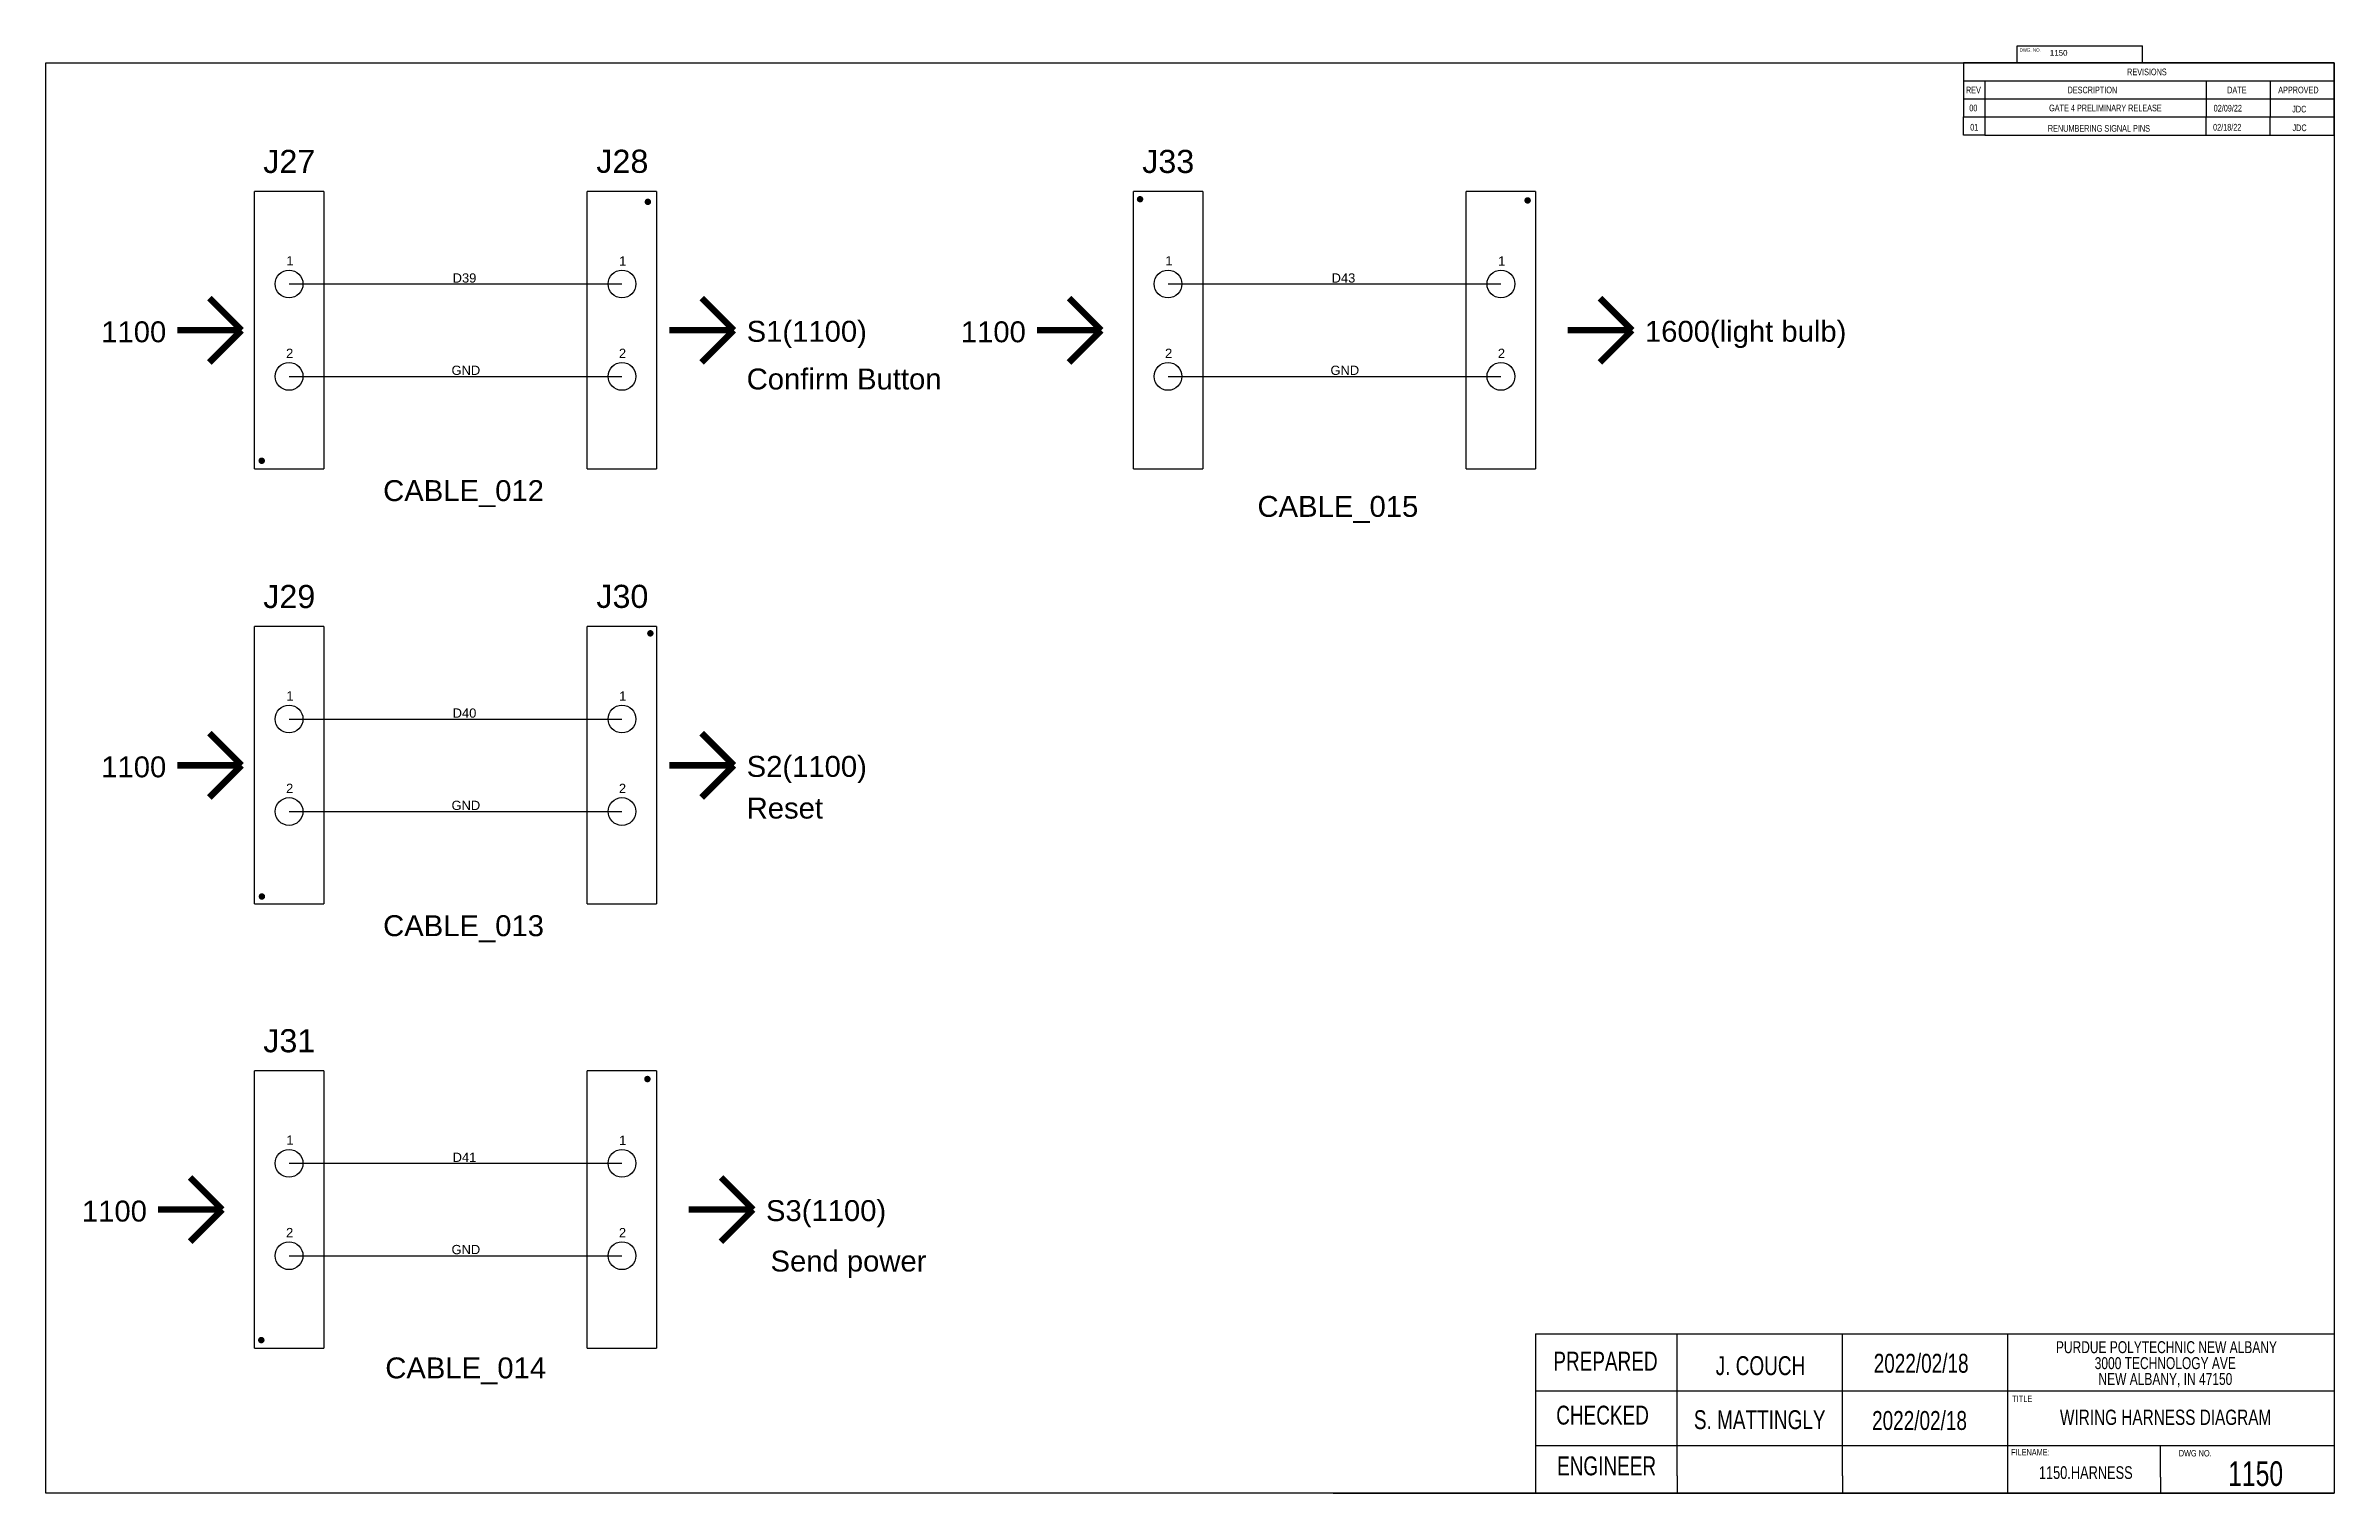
# Model space of a CAD drawing. Header units: inches. Extents: x 2.5 to 50.5, y 2.5 to 32.8.
import ezdxf

# ---------------------------------------------------------------- set-up
doc = ezdxf.new("R2010")
doc.units = ezdxf.units.IN
doc.header["$MEASUREMENT"] = 0
doc.layers.add('SLD-0', color=7, linetype='Continuous')
doc.styles.add('SLDTEXTSTYLE0', font='TXT', dxfattribs={"width": 0.75})
doc.styles.get("Standard").update_dxf_attribs({"font": 'arial.ttf'})

# ---------------------------------------------------------------- blocks, each defined once
blk = doc.blocks.new('SW_TABLEANNOTATION_0')
at = {"color": 0, "linetype": 'Continuous', "lineweight": 25}
for p, q in [((0, 0), (0, -0.338)), ((0, 0), (0.4, 0)), ((0, 0), (0, -1.015)), ((6.955, 0), (0, 0)), ((0.4, 0), (4.55, 0)), ((4.55, 0), (5.75, 0)), ((5.75, 0), (6.955, 0)), ((6.955, 0), (6.955, -0.338)), ((6.955, -1.015), (6.955, 0)), ((0, -0.338), (0, -0.677)), ((0, -0.338), (0.4, -0.338)), ((0.4, -0.338), (0.4, -0.677)), ((0.4, -0.338), (4.55, -0.338)), ((4.55, -0.338), (4.55, -0.677)), ((4.55, -0.338), (5.75, -0.338)), ((5.75, -0.338), (5.75, -0.677)), ((5.75, -0.338), (6.955, -0.338)), ((6.955, -0.338), (6.955, -0.677)), ((0, -0.677), (0.4, -0.677)), ((0, -0.677), (0, -1.015)), ((0, -0.677), (6.955, -0.677)), ((0.4, -0.677), (4.55, -0.677)), ((0.4, -0.677), (0.4, -1.015)), ((4.55, -0.677), (5.75, -0.677)), ((4.55, -0.677), (4.55, -1.015)), ((5.75, -0.677), (6.955, -0.677)), ((5.75, -0.677), (5.75, -1.015)), ((6.955, -0.677), (6.955, -1.015)), ((0, -1.015), (0.4, -1.015)), ((0, -1.015), (6.955, -1.015)), ((0.4, -1.015), (4.55, -1.015)), ((0.4, -1.015), (0.4, -1.354)), ((4.55, -1.015), (5.75, -1.015)), ((5.75, -1.015), (6.955, -1.015))]:
    blk.add_line(p, q, dxfattribs=at)
for p, q in [((0, -1.354), (0, -1.015)), ((4.55, -1.354), (4.55, -1.015)), ((5.75, -1.354), (5.75, -1.015)), ((6.955, -1.354), (6.955, -1.015)), ((0.4, -1.354), (0, -1.354)), ((0.4, -1.354), (4.55, -1.354)), ((4.55, -1.354), (5.75, -1.354)), ((5.75, -1.354), (6.955, -1.354))]:
    blk.add_line(p, q)
at = {"color": 0, "linetype": 'Continuous', "lineweight": 18, "char_height": 0.125, "attachment_point": 1, "style": 'SLDTEXTSTYLE0'}
for s, insert in [('REVISIONS', (3.069, -0.107)), ('REV', (0.046, -0.446)), ('00', (0.108, -0.784)), ('DESCRIPTION', (1.952, -0.446)), ('DATE', (4.946, -0.446)), ('APPROVED', (5.904, -0.446)), ('01', (0.125, -1.145))]:
    blk.add_mtext(s, dxfattribs=dict(at, insert=insert))
at = {"color": 0, "linetype": 'Continuous', "lineweight": 18, "char_height": 0.125, "width": 2.42309, "attachment_point": 1, "style": 'SLDTEXTSTYLE0'}
for s, insert in [('GATE 4 PRELIMINARY RELEASE', (1.605, -0.784)), ('02/09/22', (4.693, -0.788)), ('JDC', (6.167, -0.805)), ('RENUMBERING SIGNAL PINS', (1.582, -1.167)), ('02/18/22', (4.682, -1.145)), ('JDC', (6.172, -1.156))]:
    blk.add_mtext(s, dxfattribs=dict(at, insert=insert))
blk = doc.blocks.new('SW_NOTE_0_8')
at = {"layer": 'SLD-0', "color": 0, "char_height": 0.125, "attachment_point": 2, "style": 'SLDTEXTSTYLE0'}
for s, insert in [('PURDUE POLYTECHNIC NEW ALBANY', (1.434, 0.161)), ('3000 TECHNOLOGY AVE', (1.422, -0.006)), ('NEW ALBANY, IN 47150', (1.423, -0.172))]:
    blk.add_mtext(s, dxfattribs=dict(at, insert=insert))

msp = doc.modelspace()

# ---------------------------------------------------------------- linework, layer by layer
for p, q in [((2.508, 24.466), (2.508, 32.466)), ((2.508, 32.466), (50.508, 32.466)), ((50.508, 32.466), (50.508, 2.466)), ((6.885, 23.95), (6.885, 29.767)), ((8.34, 29.767), (6.885, 29.767)), ((15.321, 29.767), (13.867, 29.767)), ((13.867, 23.95), (13.867, 29.767)), ((25.321, 23.95), (25.321, 29.767)), ((26.775, 29.767), (25.321, 29.767)), ((33.757, 29.767), (32.303, 29.767)), ((32.303, 23.95), (32.303, 29.767)), ((2.508, 2.466), (2.508, 24.466)), ((6.885, 23.95), (8.34, 23.95)), ((13.867, 23.95), (15.321, 23.95)), ((25.321, 23.95), (26.775, 23.95)), ((32.303, 23.95), (33.757, 23.95)), ((6.885, 14.825), (6.885, 20.642)), ((8.34, 20.642), (6.885, 20.642)), ((15.321, 20.642), (13.867, 20.642)), ((13.867, 14.825), (13.867, 20.642)), ((6.885, 14.825), (8.34, 14.825)), ((13.867, 14.825), (15.321, 14.825)), ((6.885, 5.508), (6.885, 11.325)), ((8.34, 11.325), (6.885, 11.325)), ((15.321, 11.325), (13.867, 11.325)), ((13.867, 5.508), (13.867, 11.325)), ((33.755, 5.807), (33.755, 2.466)), ((40.324, 5.807), (50.508, 5.807)), ((6.885, 5.508), (8.34, 5.508)), ((13.867, 5.508), (15.321, 5.508)), ((36.508, 2.466), (2.508, 2.466)), ((29.508, 2.466), (50.508, 2.466)), ((50.508, 2.466), (36.05, 2.466)), ((36.728, 2.834), (36.728, 2.466)), ((40.196, 2.834), (40.196, 2.466)), ((46.865, 2.8), (46.865, 2.466)), ((50.508, 2.466), (50.508, 2.466))]:
    msp.add_line(p, q)
at = {"color": 152, "true_color": 0x2776bb}
for p, q in [((7.612, 27.828), (14.594, 27.828)), ((26.048, 27.828), (33.03, 27.828)), ((7.612, 18.703), (14.594, 18.703)), ((7.612, 9.386), (14.594, 9.386))]:
    msp.add_line(p, q, dxfattribs=at)
at = {"color": 18, "true_color": 0x000000}
for p, q in [((7.612, 25.889), (14.594, 25.889)), ((26.048, 25.889), (33.03, 25.889)), ((7.612, 16.764), (14.594, 16.764)), ((7.612, 7.447), (14.594, 7.447))]:
    msp.add_line(p, q, dxfattribs=at)
for points in [[(8.34, 29.767), (8.34, 23.95)], [(15.321, 29.767), (15.321, 23.95)], [(26.775, 29.767), (26.775, 23.95)], [(33.757, 29.767), (33.757, 23.95)], [(8.34, 20.642), (8.34, 14.825)], [(15.321, 20.642), (15.321, 14.825)], [(8.34, 11.325), (8.34, 5.508)], [(15.321, 11.325), (15.321, 5.508)]]:
    msp.add_lwpolyline(points)
at = {"const_width": 0.0675}
for points in [[(15.104, 29.551, 1), (15.172, 29.551, 1)], [(25.427, 29.607, 1), (25.494, 29.607, 1)], [(33.556, 29.581, 1), (33.624, 29.581, 1)], [(7.004, 24.121, 1), (7.072, 24.121, 1)], [(15.156, 20.501, 1), (15.224, 20.501, 1)], [(7.008, 14.982, 1), (7.076, 14.982, 1)], [(15.094, 11.153, 1), (15.162, 11.153, 1)], [(6.995, 5.677, 1), (7.063, 5.677, 1)]]:
    msp.add_lwpolyline(points, format="xyb", close=True, dxfattribs=at)
at = {"const_width": 0.135}
for points in [[(6.615, 26.858), (5.94, 27.533)], [(16.941, 26.858), (16.266, 27.533)], [(24.646, 26.858), (23.971, 27.533)], [(35.782, 26.858), (35.107, 27.533)], [(6.615, 26.858), (5.265, 26.858)], [(6.615, 26.858), (5.94, 26.183)], [(16.941, 26.858), (15.591, 26.858)], [(16.941, 26.858), (16.266, 26.183)], [(24.646, 26.858), (23.296, 26.858)], [(24.646, 26.858), (23.971, 26.183)], [(35.782, 26.858), (34.432, 26.858)], [(35.782, 26.858), (35.107, 26.183)], [(6.615, 17.733), (5.94, 18.408)], [(16.941, 17.733), (16.266, 18.408)], [(6.615, 17.733), (5.265, 17.733)], [(6.615, 17.733), (5.94, 17.058)], [(16.941, 17.733), (15.591, 17.733)], [(16.941, 17.733), (16.266, 17.058)], [(6.21, 8.416), (5.535, 9.091)], [(17.346, 8.416), (16.671, 9.091)], [(6.21, 8.416), (4.86, 8.416)], [(6.21, 8.416), (5.535, 7.741)], [(17.346, 8.416), (15.996, 8.416)], [(17.346, 8.416), (16.671, 7.741)]]:
    msp.add_lwpolyline(points, dxfattribs=at)
for centre in [(7.612, 27.828), (14.594, 27.828), (26.048, 27.828), (33.03, 27.828), (7.612, 25.889), (14.594, 25.889), (26.048, 25.889), (33.03, 25.889), (7.612, 18.703), (14.594, 18.703), (7.612, 16.764), (14.594, 16.764), (7.612, 9.386), (14.594, 9.386), (7.612, 7.447), (14.594, 7.447)]:
    msp.add_circle(centre, 0.291)
at = {"layer": 'SLD-0', "color": 7, "linetype": 'Continuous', "lineweight": 25}
for p, q in [((43.861, 32.466), (43.861, 32.824)), ((43.861, 32.824), (46.49, 32.824)), ((46.49, 32.466), (46.49, 32.824)), ((33.755, 5.807), (43.665, 5.807)), ((33.755, 5.807), (43.665, 5.807)), ((36.728, 2.834), (36.728, 5.807)), ((40.196, 2.834), (40.196, 5.807)), ((43.665, 2.466), (43.665, 5.807)), ((33.755, 4.615), (43.665, 4.615)), ((43.665, 4.615), (50.508, 4.615)), ((33.755, 3.468), (43.665, 3.468)), ((43.665, 3.468), (50.508, 3.468)), ((46.865, 2.8), (46.865, 3.468))]:
    msp.add_line(p, q, dxfattribs=at)

# ---------------------------------------------------------------- block references
at = {"color": 7, "linetype": 'Continuous', "lineweight": 18, "xscale": 1.118033988749895, "yscale": 1.118033988749895, "zscale": 1.118033988749895}
msp.add_blockref('SW_TABLEANNOTATION_0', (42.733, 32.466), dxfattribs=at)
at = {"layer": 'SLD-0', "xscale": 2.004782487836321, "yscale": 2.004782487836321, "zscale": 1.603825990269057}
msp.add_blockref('SW_NOTE_0_8', (44.114, 5.332), dxfattribs=at)

# ---------------------------------------------------------------- texts
for s, height, p in [('1100', 0.4387, (3.672, 26.606)), ('S1(1100)', 0.4387, (17.21, 26.616)), ('1100', 0.4387, (21.702, 26.606)), ('1600(light bulb)', 0.43875, (36.051, 26.616)), ('Confirm Button', 0.43875, (17.21, 25.616)), ('CABLE_012', 0.4387, (9.585, 23.275)), ('CABLE_015', 0.4387, (27.924, 22.944)), ('1100', 0.4387, (3.672, 17.481)), ('S2(1100)', 0.4387, (17.21, 17.491)), ('Reset', 0.4387, (17.21, 16.616)), ('CABLE_013', 0.4387, (9.585, 14.15)), ('1100', 0.4387, (3.267, 8.164)), ('S3(1100)', 0.4387, (17.615, 8.174)), ('Send power', 0.4387, (17.71, 7.116)), ('CABLE_014', 0.4387, (9.63, 4.875))]:
    msp.add_text(s, height=height).set_placement(p)
at = {"attachment_point": 1}
for s, width, gutter_width, heights, insert, char_height in [('1150', 1.61993, 0.534, [0], (44.543, 32.735), 0.1195), ('J27', 0.32637, 1.35, [0.276], (7.07, 30.641), 0.4847), ('J28', 0.32637, 1.35, [0.276], (14.057, 30.644), 0.4847), ('J33', 0.675, 1.35, [0.276], (25.506, 30.641), 0.4847), ('1', 0.14202, 1.35, [0], (7.554, 28.411), 0.194), ('1', 0.14202, 1.35, [0], (14.535, 28.407), 0.194), ('1', 0.14202, 1.35, [0], (25.99, 28.411), 0.194), ('1', 0.14202, 1.35, [0], (32.971, 28.407), 0.194), ('D39', 1.32418, 1.35, [0.242], (11.043, 28.051), 0.1939), ('D43', 1.32418, 1.35, [0.242], (29.479, 28.051), 0.1939), ('2', 0.14202, 1.35, [0], (7.549, 26.472), 0.194), ('2', 0.14202, 1.35, [0], (14.53, 26.471), 0.194), ('2', 0.14202, 1.35, [0], (25.985, 26.472), 0.194), ('2', 0.14202, 1.35, [0], (32.966, 26.471), 0.194), ('\\pxt1;GND', 1.66816, 1.35, [0], (11.019, 26.115), 0.1939), ('\\pxt1;GND', 1.66816, 1.35, [0], (29.455, 26.115), 0.1939), ('J29', 0.675, 1.35, [0.276], (7.07, 21.516), 0.4847), ('J30', 0.675, 1.35, [0.276], (14.057, 21.519), 0.4847), ('1', 0.14202, 1.35, [0], (7.554, 19.286), 0.194), ('1', 0.14202, 1.35, [0], (14.535, 19.282), 0.194), ('D40', 1.32418, 1.35, [0.242], (11.043, 18.926), 0.1939), ('2', 0.14202, 1.35, [0], (7.549, 17.347), 0.194), ('2', 0.14202, 1.35, [0], (14.53, 17.346), 0.194), ('\\pxt1;GND', 1.66816, 1.35, [0], (11.019, 16.99), 0.1939), ('J31', 0.32637, 1.35, [0.276], (7.07, 12.199), 0.4847), ('1', 0.14202, 1.35, [0], (7.554, 9.969), 0.194), ('D41', 1.32418, 1.35, [0.242], (11.043, 9.609), 0.1939), ('1', 0.14202, 1.35, [0], (14.535, 9.965), 0.194), ('2', 0.14202, 1.35, [0], (7.549, 8.03), 0.194), ('2', 0.14202, 1.35, [0], (14.53, 8.029), 0.194), ('\\pxt1;GND', 1.66816, 1.35, [0], (11.019, 7.674), 0.1939)]:
    msp.add_mtext_dynamic_manual_height_columns(s, width=width, gutter_width=gutter_width, heights=heights, dxfattribs=dict(at, insert=insert, char_height=char_height))
at = {"layer": 'SLD-0', "style": 'SLDTEXTSTYLE0'}
for s, insert, char_height, attachment_point in [('DWG. NO.', (44.131, 32.773), 0.0746, 2), ('PREPARED', (35.223, 5.434), 0.3964, 2), ('TITLE', (43.965, 4.514), 0.1337, 2), ('CHECKED', (35.162, 4.302), 0.3964, 2), ('S. MATTINGLY', (38.458, 4.207), 0.39641, 2), ('WIRING HARNESS DIAGRAM', (46.972, 4.219), 0.32077, 2), ('FILENAME:', (44.135, 3.392), 0.1337, 2), ('DWG NO.', (47.249, 3.371), 0.1337, 1), ('ENGINEER', (35.246, 3.238), 0.3964, 2), ('1150.HARNESS', (45.297, 3.032), 0.2673, 2)]:
    msp.add_mtext(s, dxfattribs=dict(at, insert=insert, char_height=char_height, attachment_point=attachment_point))
at = {"layer": 'SLD-0', "attachment_point": 2, "style": 'SLDTEXTSTYLE0'}
for s, insert, char_height, width in [('J. COUCH', (38.474, 5.34), 0.3964, 3.54431), ('2022/02/18', (41.844, 5.39), 0.3964, 2.52712), ('2022/02/18', (41.81, 4.19), 0.3964, 2.67577), ('1150', (48.86, 3.135), 0.5164, 1.77053)]:
    msp.add_mtext(s, dxfattribs=dict(at, insert=insert, char_height=char_height, width=width))

doc.saveas('drawing.dxf')
